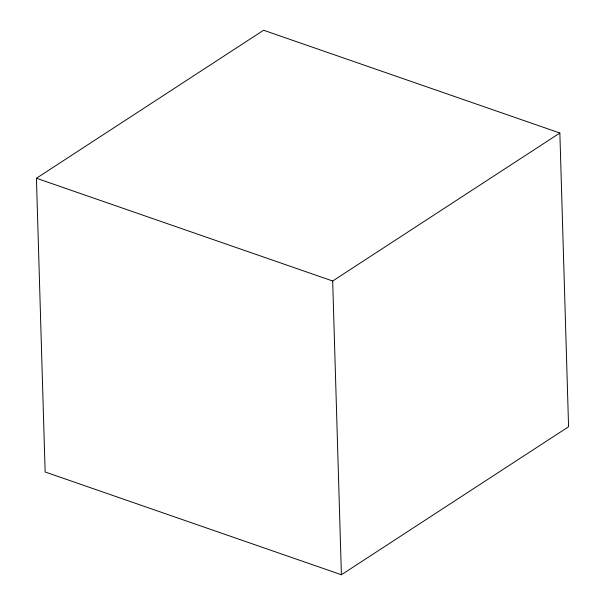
<?xml version="1.0" encoding="UTF-8"?>
<svg xmlns="http://www.w3.org/2000/svg" width="605" height="605" viewBox="0 0 605 605"><rect width="100%" height="100%" fill="white"/><g stroke="black" fill="none" stroke-linecap="round" stroke-linejoin="round"><path stroke-width="0.91" d="M36.429 178.248L263.599 30.25L559.859 133.017L568.571 426.752L341.401 574.75L45.141 471.983L36.429 178.248L332.682 281.007L559.859 133.017M332.682 281.007L341.401 574.75"/></g></svg>
